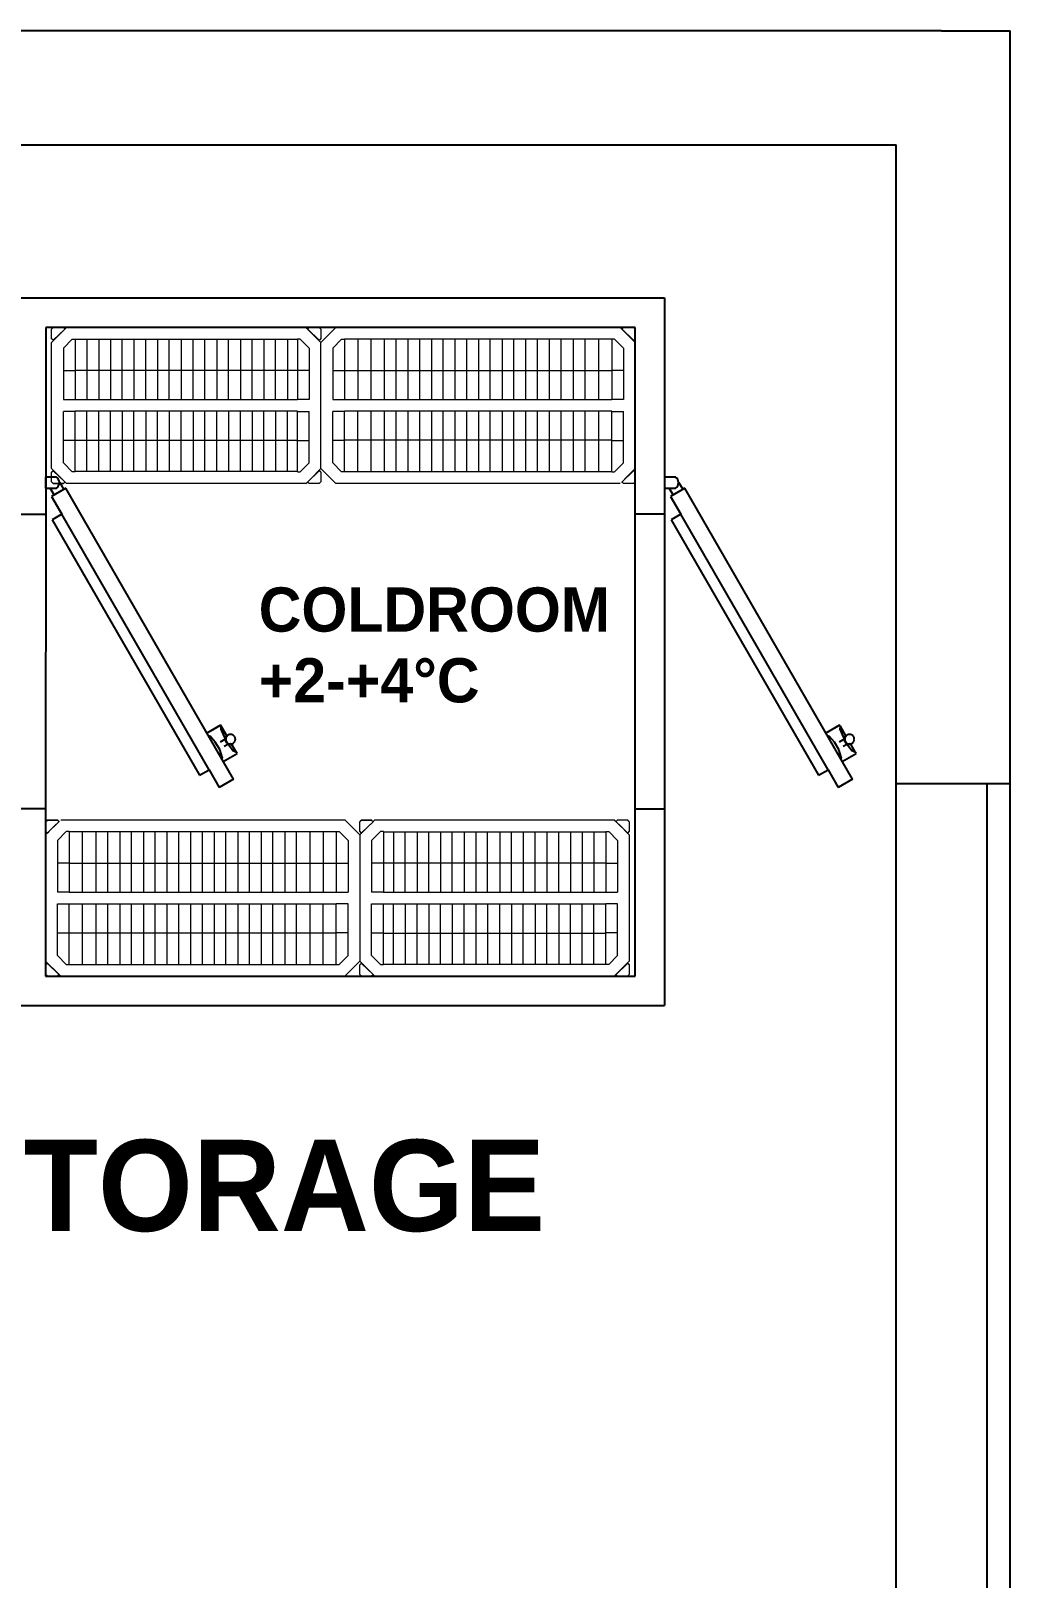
# Model space of a CAD drawing. Header units: inches. Extents: x 482566 to 494966, y -26460 to -22226.
# Drawn here: x 488219.5 to 488316.2, y -25898.8 to -25746.2 of the extents above; entities that cross this region are included whole.
import ezdxf

# ---------------------------------------------------------------- set-up
doc = ezdxf.new("R2010")
doc.units = ezdxf.units.IN
doc.header["$LTSCALE"] = 15
doc.header["$MEASUREMENT"] = 0
doc.linetypes.add('AUSGEZOGEN', pattern=[0])
for name, color, linetype in [('A-Door', 1, 'Continuous'), ('A-GLASS', 4, 'Continuous'), ('A-WALL', 7, 'Continuous'), ('I-WALL-IN', 3, 'Continuous'), ('k3-coldrooms', 3, 'Continuous'), ('K3-TEXT', 167, 'AUSGEZOGEN')]:
    doc.layers.add(name, color=color, linetype=linetype)
doc.layers.add('TC-EQUIPMENT', color=251, linetype='Continuous', lineweight=5)
doc.styles.get("Standard").update_dxf_attribs({"font": ''})
doc.styles.get('Standard').set_extended_font_data('MicrogrammaSSi', bold=True)

msp = doc.modelspace()

# ---------------------------------------------------------------- linework, layer by layer
at = {"layer": 'A-Door', "linetype": 'AUSGEZOGEN'}
for p, q in [((488282.06, -25782.87), (488282.06, -25783.5)), ((488282.06, -25782.87), (488282.06, -25783.5)), ((488220.96, -25790.24), (488220.96, -25791.32)), ((488220.96, -25790.24), (488220.96, -25791.32)), ((488222.05, -25790.24), (488220.96, -25790.24)), ((488222.05, -25790.24), (488220.97, -25790.24)), ((488222.32, -25790.72), (488222.74, -25791.44)), ((488283.15, -25790.24), (488282.06, -25790.24)), ((488283.14, -25790.24), (488282.06, -25790.24)), ((488283.42, -25790.72), (488283.84, -25791.44)), ((488220.96, -25791.32), (488222.05, -25791.32)), ((488221.8, -25791.98), (488221.42, -25791.32)), ((488222.94, -25791.33), (488221.53, -25792.14)), ((488221.53, -25792.14), (488222.55, -25793.9)), ((488239.51, -25820.04), (488222.94, -25791.33)), ((488282.06, -25791.32), (488283.15, -25791.32)), ((488282.9, -25791.98), (488282.52, -25791.32)), ((488284.04, -25791.33), (488282.63, -25792.14)), ((488282.63, -25792.14), (488283.65, -25793.9)), ((488300.6, -25820.04), (488284.04, -25791.33)), ((488222.55, -25793.9), (488221.61, -25794.45)), ((488237.09, -25819.1), (488222.55, -25793.9)), ((488283.65, -25793.9), (488282.71, -25794.45)), ((488298.19, -25819.1), (488283.65, -25793.9)), ((488221.61, -25794.45), (488236.16, -25819.64)), ((488282.71, -25794.45), (488297.26, -25819.64)), ((488238.23, -25814.7), (488236.87, -25815.48)), ((488237.19, -25815.3), (488238.22, -25814.7)), ((488238.22, -25814.7), (488238.22, -25814.71)), ((488238.22, -25814.7), (488238.22, -25814.7)), ((488238.3, -25814.81), (488238.23, -25814.7)), ((488238.29, -25815.16), (488238.3, -25814.81)), ((488238.29, -25815.16), (488238.59, -25815.87)), ((488238.85, -25815.76), (488238.3, -25814.81)), ((488239.01, -25815.66), (488238.98, -25815.68)), ((488239.05, -25815.64), (488239.01, -25815.66)), ((488239.09, -25815.63), (488239.05, -25815.64)), ((488239.13, -25815.62), (488239.09, -25815.63)), ((488239.17, -25815.62), (488239.13, -25815.62)), ((488239.21, -25815.62), (488239.17, -25815.62)), ((488239.26, -25815.62), (488239.21, -25815.62)), ((488239.3, -25815.62), (488239.26, -25815.62)), ((488239.34, -25815.63), (488239.3, -25815.62)), ((488239.38, -25815.64), (488239.34, -25815.63)), ((488239.41, -25815.66), (488239.38, -25815.64)), ((488239.45, -25815.68), (488239.41, -25815.66)), ((488299.33, -25814.7), (488297.97, -25815.48)), ((488298.28, -25815.3), (488299.32, -25814.7)), ((488299.32, -25814.7), (488299.32, -25814.71)), ((488299.32, -25814.7), (488299.32, -25814.7)), ((488299.4, -25814.81), (488299.33, -25814.7)), ((488299.39, -25815.16), (488299.4, -25814.81)), ((488299.39, -25815.16), (488299.68, -25815.87)), ((488299.95, -25815.76), (488299.4, -25814.81)), ((488300.11, -25815.66), (488300.08, -25815.68)), ((488300.15, -25815.64), (488300.11, -25815.66)), ((488300.19, -25815.63), (488300.15, -25815.64)), ((488300.23, -25815.62), (488300.19, -25815.63)), ((488300.27, -25815.62), (488300.23, -25815.62)), ((488300.31, -25815.62), (488300.27, -25815.62)), ((488300.35, -25815.62), (488300.31, -25815.62)), ((488300.4, -25815.62), (488300.35, -25815.62)), ((488300.44, -25815.63), (488300.4, -25815.62)), ((488300.48, -25815.64), (488300.44, -25815.63)), ((488300.51, -25815.66), (488300.48, -25815.64)), ((488300.55, -25815.68), (488300.51, -25815.66)), ((488237.02, -25815.73), (488237.2, -25815.79)), ((488237.71, -25816.37), (488237.2, -25815.79)), ((488238.14, -25817.12), (488237.71, -25816.37)), ((488238.39, -25817.85), (488238.14, -25817.12)), ((488238.68, -25816.1), (488238.2, -25816.38)), ((488238.59, -25815.87), (488238.66, -25816)), ((488238.59, -25816.78), (488238.95, -25816.57)), ((488238.86, -25815.75), (488238.65, -25816.01)), ((488238.65, -25816.01), (488238.72, -25816.24)), ((488238.65, -25816.01), (488238.65, -25816.01)), ((488238.72, -25816.24), (488238.84, -25816.45)), ((488238.75, -25816.01), (488238.74, -25816.05)), ((488238.74, -25816.05), (488238.74, -25816.09)), ((488238.74, -25816.09), (488238.74, -25816.13)), ((488238.74, -25816.13), (488238.75, -25816.17)), ((488238.76, -25815.97), (488238.75, -25816.01)), ((488238.75, -25816.17), (488238.76, -25816.21)), ((488238.77, -25815.93), (488238.76, -25815.97)), ((488238.76, -25816.21), (488238.77, -25816.25)), ((488238.79, -25815.89), (488238.77, -25815.93)), ((488238.77, -25816.25), (488238.79, -25816.29)), ((488238.81, -25815.85), (488238.79, -25815.89)), ((488238.79, -25816.29), (488238.81, -25816.33)), ((488238.83, -25815.82), (488238.81, -25815.85)), ((488238.81, -25816.33), (488238.83, -25816.36)), ((488238.85, -25815.79), (488238.83, -25815.82)), ((488238.83, -25816.36), (488238.85, -25816.39)), ((488238.84, -25816.45), (488239, -25816.62)), ((488238.88, -25815.75), (488238.85, -25815.79)), ((488238.85, -25816.39), (488238.88, -25816.42)), ((488238.87, -25815.74), (488238.86, -25815.75)), ((488238.91, -25815.73), (488238.88, -25815.75)), ((488238.88, -25816.42), (488238.91, -25816.45)), ((488238.94, -25815.7), (488238.91, -25815.73)), ((488238.91, -25816.45), (488238.94, -25816.48)), ((488238.98, -25815.68), (488238.94, -25815.7)), ((488238.94, -25816.48), (488238.98, -25816.5)), ((488238.98, -25816.5), (488239.01, -25816.52)), ((488239, -25816.62), (488239.01, -25816.63)), ((488239.01, -25816.52), (488239.05, -25816.53)), ((488239.01, -25816.63), (488239.3, -25816.59)), ((488239.03, -25816.63), (488239.48, -25817.23)), ((488239.05, -25816.53), (488239.09, -25816.55)), ((488239.09, -25816.55), (488239.13, -25816.55)), ((488239.13, -25816.55), (488239.17, -25816.56)), ((488239.21, -25816.56), (488239.17, -25816.56)), ((488239.21, -25816.56), (488239.26, -25816.56)), ((488239.26, -25816.56), (488239.3, -25816.55)), ((488239.3, -25816.55), (488239.34, -25816.55)), ((488239.35, -25816.56), (488239.3, -25816.59)), ((488239.79, -25817.4), (488239.32, -25816.58)), ((488239.34, -25816.55), (488239.38, -25816.53)), ((488239.38, -25816.53), (488239.41, -25816.52)), ((488239.41, -25816.52), (488239.45, -25816.5)), ((488239.49, -25815.7), (488239.45, -25815.68)), ((488239.45, -25816.5), (488239.49, -25816.48)), ((488239.52, -25815.73), (488239.49, -25815.7)), ((488239.49, -25816.48), (488239.52, -25816.45)), ((488239.55, -25815.76), (488239.52, -25815.73)), ((488239.52, -25816.45), (488239.55, -25816.42)), ((488239.58, -25815.79), (488239.55, -25815.76)), ((488239.55, -25816.42), (488239.58, -25816.39)), ((488239.6, -25815.82), (488239.58, -25815.79)), ((488239.58, -25816.39), (488239.6, -25816.36)), ((488239.62, -25815.85), (488239.6, -25815.82)), ((488239.6, -25816.36), (488239.62, -25816.33)), ((488239.64, -25815.89), (488239.62, -25815.85)), ((488239.62, -25816.33), (488239.64, -25816.29)), ((488239.66, -25815.93), (488239.64, -25815.89)), ((488239.64, -25816.29), (488239.66, -25816.25)), ((488239.67, -25815.97), (488239.66, -25815.93)), ((488239.66, -25816.25), (488239.67, -25816.21)), ((488239.68, -25816.01), (488239.67, -25815.97)), ((488239.67, -25816.21), (488239.68, -25816.17)), ((488239.69, -25816.05), (488239.68, -25816.01)), ((488239.68, -25816.17), (488239.69, -25816.13)), ((488239.69, -25816.09), (488239.69, -25816.05)), ((488239.69, -25816.13), (488239.69, -25816.09)), ((488298.12, -25815.73), (488298.3, -25815.79)), ((488298.81, -25816.37), (488298.3, -25815.79)), ((488299.24, -25817.12), (488298.81, -25816.37)), ((488299.49, -25817.85), (488299.24, -25817.12)), ((488299.77, -25816.1), (488299.3, -25816.38)), ((488299.68, -25815.87), (488299.76, -25816)), ((488299.69, -25816.78), (488300.05, -25816.57)), ((488299.96, -25815.75), (488299.75, -25816.01)), ((488299.75, -25816.01), (488299.82, -25816.24)), ((488299.75, -25816.01), (488299.75, -25816.01)), ((488299.82, -25816.24), (488299.94, -25816.45)), ((488299.85, -25816.01), (488299.84, -25816.05)), ((488299.84, -25816.05), (488299.84, -25816.09)), ((488299.84, -25816.09), (488299.84, -25816.13)), ((488299.84, -25816.13), (488299.85, -25816.17)), ((488299.86, -25815.97), (488299.85, -25816.01)), ((488299.85, -25816.17), (488299.86, -25816.21)), ((488299.87, -25815.93), (488299.86, -25815.97)), ((488299.86, -25816.21), (488299.87, -25816.25)), ((488299.88, -25815.89), (488299.87, -25815.93)), ((488299.87, -25816.25), (488299.88, -25816.29)), ((488299.9, -25815.85), (488299.88, -25815.89)), ((488299.88, -25816.29), (488299.9, -25816.33)), ((488299.93, -25815.82), (488299.9, -25815.85)), ((488299.9, -25816.33), (488299.93, -25816.36)), ((488299.95, -25815.79), (488299.93, -25815.82)), ((488299.93, -25816.36), (488299.95, -25816.39)), ((488299.94, -25816.45), (488300.09, -25816.62)), ((488299.98, -25815.75), (488299.95, -25815.79)), ((488299.95, -25816.39), (488299.98, -25816.42)), ((488299.97, -25815.74), (488299.96, -25815.75)), ((488300.01, -25815.73), (488299.98, -25815.75)), ((488299.98, -25816.42), (488300.01, -25816.45)), ((488300.04, -25815.7), (488300.01, -25815.73)), ((488300.01, -25816.45), (488300.04, -25816.48)), ((488300.08, -25815.68), (488300.04, -25815.7)), ((488300.04, -25816.48), (488300.08, -25816.5)), ((488300.08, -25816.5), (488300.11, -25816.52)), ((488300.09, -25816.62), (488300.11, -25816.63)), ((488300.11, -25816.52), (488300.15, -25816.53)), ((488300.11, -25816.63), (488300.4, -25816.59)), ((488300.12, -25816.63), (488300.58, -25817.23)), ((488300.15, -25816.53), (488300.19, -25816.55)), ((488300.19, -25816.55), (488300.23, -25816.55)), ((488300.23, -25816.55), (488300.27, -25816.56)), ((488300.31, -25816.56), (488300.27, -25816.56)), ((488300.31, -25816.56), (488300.35, -25816.56)), ((488300.35, -25816.56), (488300.4, -25816.55)), ((488300.4, -25816.55), (488300.44, -25816.55)), ((488300.45, -25816.56), (488300.4, -25816.59)), ((488300.89, -25817.4), (488300.42, -25816.58)), ((488300.44, -25816.55), (488300.48, -25816.53)), ((488300.48, -25816.53), (488300.51, -25816.52)), ((488300.51, -25816.52), (488300.55, -25816.5)), ((488300.58, -25815.7), (488300.55, -25815.68)), ((488300.55, -25816.5), (488300.58, -25816.48)), ((488300.62, -25815.73), (488300.58, -25815.7)), ((488300.58, -25816.48), (488300.62, -25816.45)), ((488300.65, -25815.76), (488300.62, -25815.73)), ((488300.62, -25816.45), (488300.65, -25816.42)), ((488300.68, -25815.79), (488300.65, -25815.76)), ((488300.65, -25816.42), (488300.68, -25816.39)), ((488300.7, -25815.82), (488300.68, -25815.79)), ((488300.68, -25816.39), (488300.7, -25816.36)), ((488300.72, -25815.85), (488300.7, -25815.82)), ((488300.7, -25816.36), (488300.72, -25816.33)), ((488300.74, -25815.89), (488300.72, -25815.85)), ((488300.72, -25816.33), (488300.74, -25816.29)), ((488300.76, -25815.93), (488300.74, -25815.89)), ((488300.74, -25816.29), (488300.76, -25816.25)), ((488300.77, -25815.97), (488300.76, -25815.93)), ((488300.76, -25816.25), (488300.77, -25816.21)), ((488300.78, -25816.01), (488300.77, -25815.97)), ((488300.77, -25816.21), (488300.78, -25816.17)), ((488300.78, -25816.05), (488300.78, -25816.01)), ((488300.79, -25816.09), (488300.78, -25816.05)), ((488300.78, -25816.13), (488300.79, -25816.09)), ((488300.78, -25816.17), (488300.78, -25816.13)), ((488238.39, -25817.85), (488238.35, -25818.04)), ((488238.5, -25818.29), (488239.86, -25817.51)), ((488239.79, -25817.4), (488239.48, -25817.23)), ((488239.86, -25817.51), (488239.79, -25817.4)), ((488299.49, -25817.85), (488299.45, -25818.04)), ((488299.59, -25818.29), (488300.96, -25817.51)), ((488300.89, -25817.4), (488300.58, -25817.23)), ((488300.96, -25817.51), (488300.89, -25817.4)), ((488236.16, -25819.64), (488237.09, -25819.1)), ((488237.09, -25819.11), (488238.1, -25820.85)), ((488239.51, -25820.04), (488238.1, -25820.85)), ((488297.26, -25819.64), (488298.19, -25819.1)), ((488298.19, -25819.11), (488299.2, -25820.85)), ((488300.6, -25820.04), (488299.2, -25820.85))]:
    msp.add_line(p, q, dxfattribs=at)
for centre in [(488221.65, -25790.78), (488282.75, -25790.78)]:
    msp.add_arc(centre, 0.668, 305.9062, 54.0042, dxfattribs=at)
at = {"layer": 'A-GLASS'}
for p, q in [((488304.9, -26218.72, 6.93), (488304.9, -25820.47, 6.93)), ((488313.9, -26218.72, 6.93), (488313.9, -25820.47, 6.93)), ((488316.15, -26218.72, 6.93), (488316.15, -25820.47, 6.93))]:
    msp.add_line(p, q, dxfattribs=at)
at = {"layer": 'A-WALL'}
msp.add_line((488304.9, -25820.47, 6.93), (488316.15, -25820.47, 6.93), dxfattribs=at)
at = {"layer": 'I-WALL-IN'}
for p, q in [((488309.4, -25746.22, 6.93), (488109.57, -25746.22, 6.93)), ((488309.4, -25746.22, 6.93), (488316.15, -25746.22, 6.93)), ((488316.15, -25757.47, 6.93), (488316.15, -25746.22, 6.93)), ((488109.57, -25757.47, 6.93), (488304.9, -25757.47, 6.93)), ((488304.9, -25820.47, 6.93), (488304.9, -25757.47, 6.93)), ((488316.15, -25820.47, 6.93), (488316.15, -25757.47, 6.93))]:
    msp.add_line(p, q, dxfattribs=at)
at = {"layer": 'k3-coldrooms', "linetype": 'AUSGEZOGEN'}
for p, q in [((488156.96, -25772.55), (488282.06, -25772.55)), ((488282.06, -25772.55), (488282.06, -25813.28)), ((488220.97, -25775.46), (488220.96, -25839.46)), ((488279.15, -25775.46), (488220.97, -25775.46)), ((488279.15, -25839.46), (488279.15, -25775.46)), ((488218.05, -25793.88), (488220.96, -25793.88)), ((488282.06, -25793.88), (488279.15, -25793.88)), ((488220.96, -25822.97), (488218.05, -25822.97)), ((488279.15, -25822.97), (488282.06, -25822.97)), ((488220.96, -25839.46), (488279.15, -25839.46)), ((488156.96, -25842.37), (488282.06, -25842.37))]:
    msp.add_line(p, q, dxfattribs=at)
at = {"layer": 'k3-coldrooms'}
msp.add_line((488282.06, -25813.28), (488282.06, -25842.37), dxfattribs=at)
at = {"layer": 'TC-EQUIPMENT'}
for p, q in [((488221.55, -25775.64), (488221.72, -25775.46)), ((488223.03, -25775.46), (488221.55, -25776.95)), ((488221.55, -25776.58), (488221.55, -25775.64)), ((488222.71, -25775.46), (488221.72, -25775.46)), ((488222.85, -25775.64), (488221.72, -25776.72)), ((488222.85, -25775.61), (488222.71, -25775.46)), ((488222.85, -25775.61), (488222.85, -25775.64)), ((488223.03, -25775.46), (488246.66, -25775.46)), ((488246.66, -25775.46), (488248.14, -25776.95)), ((488246.83, -25775.61), (488246.98, -25775.46)), ((488246.83, -25775.61), (488246.83, -25775.64)), ((488247.97, -25776.72), (488246.83, -25775.64)), ((488246.98, -25775.46), (488247.97, -25775.46)), ((488247.97, -25775.46), (488248.14, -25775.64)), ((488249.62, -25775.46), (488248.14, -25776.95)), ((488248.14, -25775.64), (488248.14, -25776.58)), ((488277.67, -25775.46), (488249.62, -25775.46)), ((488277.67, -25775.46), (488279.15, -25776.95)), ((488277.82, -25775.59), (488277.95, -25775.51)), ((488277.82, -25775.59), (488277.82, -25775.61)), ((488277.85, -25775.61), (488277.99, -25775.46)), ((488277.85, -25775.61), (488277.85, -25775.64)), ((488278.98, -25776.72), (488277.85, -25775.64)), ((488277.99, -25775.46), (488278.98, -25775.46)), ((488278.95, -25776.7), (488278.08, -25775.88)), ((488278.98, -25775.46), (488279.15, -25775.64)), ((488279.15, -25775.64), (488279.15, -25776.58)), ((488221.69, -25776.72), (488221.55, -25776.57)), ((488221.66, -25776.7), (488221.55, -25776.58)), ((488221.55, -25789.39), (488221.55, -25776.95)), ((488221.68, -25776.7), (488221.66, -25776.7)), ((488221.72, -25776.72), (488221.69, -25776.72)), ((488222.71, -25777.51), (488223.58, -25776.63)), ((488222.71, -25777.51), (488222.71, -25782.59)), ((488223.58, -25776.63), (488223.87, -25776.63)), ((488223.87, -25776.63), (488245.81, -25776.63)), ((488223.87, -25776.63), (488223.87, -25782.59)), ((488225.03, -25776.63), (488225.03, -25782.58)), ((488226.2, -25776.63), (488226.2, -25782.58)), ((488227.36, -25776.63), (488227.36, -25782.58)), ((488228.52, -25782.58), (488228.52, -25776.63)), ((488229.68, -25776.63), (488229.68, -25782.58)), ((488230.85, -25782.58), (488230.85, -25776.63)), ((488232.01, -25776.63), (488232.01, -25782.58)), ((488233.17, -25782.58), (488233.17, -25776.63)), ((488234.33, -25776.63), (488234.33, -25782.58)), ((488235.53, -25782.58), (488235.53, -25776.63)), ((488236.69, -25782.58), (488236.69, -25776.63)), ((488237.85, -25776.63), (488237.85, -25782.58)), ((488239.01, -25782.58), (488239.01, -25776.63)), ((488240.18, -25776.63), (488240.18, -25782.58)), ((488241.34, -25782.58), (488241.34, -25776.63)), ((488242.5, -25776.63), (488242.5, -25782.58)), ((488243.66, -25782.58), (488243.66, -25776.63)), ((488244.83, -25776.63), (488244.83, -25782.58)), ((488246.1, -25776.63), (488245.81, -25776.63)), ((488245.81, -25776.63), (488245.81, -25782.59)), ((488246.98, -25777.51), (488246.1, -25776.63)), ((488246.98, -25777.51), (488246.98, -25782.59)), ((488247.97, -25776.72), (488247.99, -25776.72)), ((488248.14, -25776.57), (488247.99, -25776.72)), ((488248.01, -25776.7), (488248.02, -25776.7)), ((488248.14, -25776.58), (488248.02, -25776.7)), ((488248.14, -25789.39), (488248.14, -25776.95)), ((488248.14, -25789.39), (488248.14, -25776.95)), ((488249.3, -25777.51), (488250.17, -25776.63)), ((488249.3, -25777.51), (488249.3, -25782.59)), ((488250.17, -25776.63), (488250.46, -25776.63)), ((488250.46, -25776.63), (488250.46, -25782.59)), ((488276.83, -25776.63), (488250.46, -25776.63)), ((488251.77, -25776.63), (488251.77, -25782.58)), ((488253.08, -25782.58), (488253.08, -25776.63)), ((488254.39, -25776.63), (488254.39, -25782.58)), ((488255.55, -25782.58), (488255.55, -25776.63)), ((488256.71, -25776.63), (488256.71, -25782.58)), ((488257.88, -25782.58), (488257.88, -25776.63)), ((488259.04, -25776.63), (488259.04, -25782.58)), ((488260.2, -25782.58), (488260.2, -25776.63)), ((488261.36, -25776.63), (488261.36, -25782.58)), ((488262.53, -25782.58), (488262.53, -25776.63)), ((488263.69, -25776.63), (488263.69, -25782.58)), ((488264.85, -25782.58), (488264.85, -25776.63)), ((488266.02, -25776.63), (488266.02, -25782.58)), ((488267.18, -25782.58), (488267.18, -25776.63)), ((488268.34, -25776.63), (488268.34, -25782.58)), ((488269.5, -25782.58), (488269.5, -25776.63)), ((488270.67, -25776.63), (488270.67, -25782.58)), ((488271.83, -25782.58), (488271.83, -25776.63)), ((488273.02, -25776.63), (488273.02, -25782.58)), ((488274.21, -25782.58), (488274.21, -25776.63)), ((488275.52, -25776.63), (488275.52, -25782.58)), ((488277.12, -25776.63), (488276.83, -25776.63)), ((488276.83, -25776.63), (488276.83, -25782.59)), ((488277.99, -25777.51), (488277.12, -25776.63)), ((488277.99, -25777.51), (488277.99, -25782.59)), ((488278.95, -25776.7), (488278.96, -25776.7)), ((488279.01, -25776.72), (488278.98, -25776.72)), ((488279.15, -25776.57), (488279.01, -25776.72)), ((488279.15, -25776.58), (488279.11, -25776.61)), ((488279.15, -25789.39), (488279.15, -25776.95)), ((488222.71, -25779.73), (488223.87, -25779.73)), ((488245.81, -25779.72), (488223.87, -25779.72)), ((488246.98, -25779.73), (488245.81, -25779.73)), ((488249.3, -25779.73), (488250.46, -25779.73)), ((488250.46, -25779.72), (488276.83, -25779.72)), ((488277.99, -25779.73), (488276.83, -25779.73)), ((488222.71, -25782.59), (488223.87, -25782.59)), ((488223.87, -25782.58), (488245.81, -25782.58)), ((488246.98, -25782.59), (488245.81, -25782.59)), ((488249.3, -25782.59), (488250.46, -25782.59)), ((488250.46, -25782.58), (488276.83, -25782.58)), ((488277.99, -25782.59), (488276.83, -25782.59)), ((488223.87, -25783.76), (488222.71, -25783.76)), ((488222.71, -25788.84), (488222.71, -25783.76)), ((488245.81, -25783.74), (488223.87, -25783.74)), ((488223.87, -25789.72), (488223.87, -25783.76)), ((488225.03, -25789.69), (488225.03, -25783.74)), ((488226.2, -25789.69), (488226.2, -25783.74)), ((488227.36, -25789.69), (488227.36, -25783.74)), ((488228.52, -25783.74), (488228.52, -25789.69)), ((488229.68, -25789.69), (488229.68, -25783.74)), ((488230.85, -25783.74), (488230.85, -25789.69)), ((488232.01, -25789.69), (488232.01, -25783.74)), ((488233.17, -25783.74), (488233.17, -25789.69)), ((488234.33, -25789.69), (488234.33, -25783.74)), ((488235.53, -25783.74), (488235.53, -25789.69)), ((488236.69, -25789.69), (488236.69, -25783.74)), ((488237.85, -25789.69), (488237.85, -25783.74)), ((488239.01, -25783.74), (488239.01, -25789.69)), ((488240.18, -25789.69), (488240.18, -25783.74)), ((488241.34, -25783.74), (488241.34, -25789.69)), ((488242.5, -25789.69), (488242.5, -25783.74)), ((488243.66, -25783.74), (488243.66, -25789.69)), ((488244.83, -25789.69), (488244.83, -25783.74)), ((488245.81, -25783.76), (488246.98, -25783.76)), ((488245.81, -25789.72), (488245.81, -25783.76)), ((488246.98, -25788.84), (488246.98, -25783.76)), ((488250.46, -25783.76), (488249.3, -25783.76)), ((488249.3, -25788.84), (488249.3, -25783.76)), ((488276.83, -25783.74), (488250.46, -25783.74)), ((488250.46, -25789.72), (488250.46, -25783.76)), ((488251.77, -25789.69), (488251.77, -25783.74)), ((488253.08, -25789.69), (488253.08, -25783.74)), ((488254.39, -25783.74), (488254.39, -25789.69)), ((488255.55, -25789.69), (488255.55, -25783.74)), ((488256.71, -25783.74), (488256.71, -25789.69)), ((488257.88, -25789.69), (488257.88, -25783.74)), ((488259.04, -25783.74), (488259.04, -25789.69)), ((488260.2, -25789.69), (488260.2, -25783.74)), ((488261.36, -25783.74), (488261.36, -25789.69)), ((488262.53, -25789.69), (488262.53, -25783.74)), ((488263.69, -25783.74), (488263.69, -25789.69)), ((488264.85, -25789.69), (488264.85, -25783.74)), ((488266.02, -25783.74), (488266.02, -25789.69)), ((488267.18, -25789.69), (488267.18, -25783.74)), ((488268.34, -25783.74), (488268.34, -25789.69)), ((488269.5, -25789.69), (488269.5, -25783.74)), ((488270.67, -25783.74), (488270.67, -25789.69)), ((488271.83, -25789.69), (488271.83, -25783.74)), ((488273.02, -25783.74), (488273.02, -25789.69)), ((488274.21, -25789.69), (488274.21, -25783.74)), ((488275.52, -25783.74), (488275.52, -25789.69)), ((488276.83, -25783.76), (488277.99, -25783.76)), ((488276.83, -25789.72), (488276.83, -25783.76)), ((488277.99, -25788.84), (488277.99, -25783.76)), ((488223.87, -25786.62), (488222.71, -25786.62)), ((488223.87, -25786.6), (488245.81, -25786.6)), ((488245.81, -25786.62), (488246.98, -25786.62)), ((488250.46, -25786.62), (488249.3, -25786.62)), ((488276.83, -25786.6), (488250.46, -25786.6)), ((488276.83, -25786.62), (488277.99, -25786.62)), ((488222.59, -25790.44), (488221.55, -25789.39)), ((488221.55, -25789.76), (488221.69, -25789.62)), ((488221.58, -25789.73), (488221.66, -25789.6)), ((488221.66, -25789.6), (488221.72, -25789.6)), ((488221.69, -25789.62), (488221.72, -25789.62)), ((488221.72, -25789.6), (488222, -25789.89)), ((488222.85, -25790.69), (488221.72, -25789.62)), ((488223.58, -25789.72), (488222.71, -25788.84)), ((488223.87, -25789.72), (488223.58, -25789.72)), ((488245.81, -25789.69), (488223.87, -25789.69)), ((488245.81, -25789.72), (488246.1, -25789.72)), ((488246.1, -25789.72), (488246.98, -25788.84)), ((488246.83, -25790.69), (488247.97, -25789.62)), ((488248.14, -25789.39), (488247.09, -25790.44)), ((488247.68, -25789.89), (488247.97, -25789.6)), ((488248.02, -25789.6), (488247.97, -25789.6)), ((488247.99, -25789.62), (488247.97, -25789.62)), ((488247.99, -25789.62), (488248.14, -25789.76)), ((488248.02, -25789.6), (488248.11, -25789.73)), ((488249.62, -25790.88), (488248.14, -25789.39)), ((488250.17, -25789.72), (488249.3, -25788.84)), ((488250.46, -25789.72), (488250.17, -25789.72)), ((488250.46, -25789.69), (488276.83, -25789.69)), ((488276.83, -25789.72), (488277.12, -25789.72)), ((488277.12, -25789.72), (488277.99, -25788.84)), ((488277.85, -25790.69), (488278.98, -25789.62)), ((488278.11, -25790.44), (488279.15, -25789.39)), ((488278.82, -25789.73), (488278.95, -25789.6)), ((488278.98, -25789.6), (488278.95, -25789.6)), ((488278.98, -25789.6), (488278.99, -25789.62)), ((488279.01, -25789.62), (488278.98, -25789.62)), ((488279.01, -25789.62), (488279.15, -25789.76)), ((488221.55, -25790.69), (488221.55, -25789.76)), ((488221.72, -25790.87), (488221.55, -25790.69)), ((488221.72, -25790.88), (488221.55, -25790.71)), ((488221.72, -25790.87), (488222.71, -25790.87)), ((488222.71, -25790.88), (488221.72, -25790.88)), ((488222.85, -25790.72), (488222.71, -25790.87)), ((488222.74, -25790.84), (488222.71, -25790.88)), ((488222.85, -25790.71), (488222.85, -25790.72)), ((488223.03, -25790.88), (488222.85, -25790.71)), ((488246.66, -25790.88), (488223.03, -25790.88)), ((488246.66, -25790.88), (488246.83, -25790.71)), ((488246.83, -25790.72), (488246.83, -25790.69)), ((488246.98, -25790.87), (488246.83, -25790.72)), ((488246.98, -25790.88), (488246.95, -25790.84)), ((488247.97, -25790.87), (488246.98, -25790.87)), ((488247.97, -25790.88), (488246.98, -25790.88)), ((488248.14, -25790.69), (488247.97, -25790.87)), ((488248.14, -25790.71), (488247.97, -25790.88)), ((488248.14, -25789.76), (488248.14, -25790.69)), ((488277.67, -25790.88), (488249.62, -25790.88)), ((488277.99, -25790.88), (488277.83, -25790.72)), ((488277.85, -25790.72), (488277.85, -25790.69)), ((488277.99, -25790.87), (488277.85, -25790.72)), ((488278.98, -25790.87), (488277.99, -25790.87)), ((488278.98, -25790.88), (488277.99, -25790.88)), ((488279.15, -25790.69), (488278.98, -25790.87)), ((488279.15, -25790.71), (488278.98, -25790.88)), ((488279.15, -25789.76), (488279.15, -25790.69)), ((488220.96, -25824.22), (488221.14, -25824.04)), ((488220.96, -25824.23), (488221.14, -25824.06)), ((488220.96, -25825.17), (488220.96, -25824.23)), ((488222.01, -25824.48), (488220.96, -25825.53)), ((488221.14, -25824.04), (488222.13, -25824.04)), ((488221.14, -25824.06), (488222.13, -25824.06)), ((488222.27, -25824.23), (488221.14, -25825.31)), ((488222.13, -25824.04), (488222.29, -25824.2)), ((488222.13, -25824.06), (488222.27, -25824.2)), ((488222.27, -25824.2), (488222.27, -25824.23)), ((488222.45, -25824.04), (488250.5, -25824.04)), ((488250.5, -25824.04), (488251.98, -25825.53)), ((488251.98, -25824.22), (488252.15, -25824.04)), ((488251.98, -25824.23), (488252.15, -25824.06)), ((488251.98, -25825.17), (488251.98, -25824.23)), ((488251.98, -25825.53), (488253.02, -25824.48)), ((488252.15, -25824.04), (488253.14, -25824.04)), ((488252.15, -25824.06), (488253.14, -25824.06)), ((488253.29, -25824.23), (488252.15, -25825.31)), ((488253.14, -25824.04), (488253.17, -25824.09)), ((488253.14, -25824.06), (488253.29, -25824.2)), ((488253.46, -25824.04), (488253.29, -25824.22)), ((488253.29, -25824.2), (488253.29, -25824.23)), ((488253.46, -25824.04), (488277.09, -25824.04)), ((488277.09, -25824.04), (488277.26, -25824.22)), ((488277.26, -25824.2), (488277.41, -25824.06)), ((488277.26, -25824.22), (488277.26, -25824.2)), ((488277.26, -25824.23), (488278.4, -25825.31)), ((488277.38, -25824.09), (488277.41, -25824.04)), ((488277.41, -25824.04), (488278.4, -25824.04)), ((488278.4, -25824.06), (488277.41, -25824.06)), ((488277.53, -25824.48), (488278.57, -25825.53)), ((488278.4, -25824.04), (488278.57, -25824.22)), ((488278.4, -25824.06), (488278.57, -25824.23)), ((488278.57, -25824.23), (488278.57, -25825.17)), ((488221.11, -25825.31), (488220.96, -25825.17)), ((488220.96, -25825.53), (488220.96, -25837.97)), ((488221.11, -25825.31), (488221.14, -25825.31)), ((488221.14, -25825.33), (488221.12, -25825.31)), ((488221.14, -25825.33), (488221.17, -25825.33)), ((488221.29, -25825.2), (488221.17, -25825.33)), ((488223, -25825.21), (488222.13, -25826.09)), ((488222.13, -25826.09), (488222.13, -25831.17)), ((488223.29, -25825.21), (488223, -25825.21)), ((488223.29, -25825.21), (488223.29, -25831.17)), ((488249.65, -25825.24), (488223.29, -25825.24)), ((488224.6, -25831.19), (488224.6, -25825.24)), ((488225.91, -25825.24), (488225.91, -25831.19)), ((488227.1, -25831.19), (488227.1, -25825.24)), ((488228.29, -25825.24), (488228.29, -25831.19)), ((488229.45, -25831.19), (488229.45, -25825.24)), ((488230.61, -25825.24), (488230.61, -25831.19)), ((488231.78, -25831.19), (488231.78, -25825.24)), ((488232.94, -25825.24), (488232.94, -25831.19)), ((488234.1, -25831.19), (488234.1, -25825.24)), ((488235.27, -25825.24), (488235.27, -25831.19)), ((488236.43, -25831.19), (488236.43, -25825.24)), ((488237.59, -25825.24), (488237.59, -25831.19)), ((488238.75, -25831.19), (488238.75, -25825.24)), ((488239.92, -25825.24), (488239.92, -25831.19)), ((488241.08, -25831.19), (488241.08, -25825.24)), ((488242.24, -25825.24), (488242.24, -25831.19)), ((488243.4, -25831.19), (488243.4, -25825.24)), ((488244.57, -25825.24), (488244.57, -25831.19)), ((488245.73, -25831.19), (488245.73, -25825.24)), ((488247.04, -25825.24), (488247.04, -25831.19)), ((488248.35, -25825.24), (488248.35, -25831.19)), ((488249.65, -25825.21), (488249.94, -25825.21)), ((488249.65, -25825.21), (488249.65, -25831.17)), ((488249.94, -25825.21), (488250.82, -25826.09)), ((488250.82, -25826.09), (488250.82, -25831.17)), ((488252.12, -25825.31), (488251.98, -25825.17)), ((488251.98, -25825.53), (488251.98, -25837.97)), ((488251.98, -25825.53), (488251.98, -25837.97)), ((488252.1, -25825.33), (488252.01, -25825.19)), ((488252.1, -25825.33), (488252.15, -25825.33)), ((488252.12, -25825.31), (488252.15, -25825.31)), ((488252.44, -25825.04), (488252.15, -25825.33)), ((488254.01, -25825.21), (488253.14, -25826.09)), ((488253.14, -25826.09), (488253.14, -25831.17)), ((488254.3, -25825.21), (488254.01, -25825.21)), ((488254.3, -25825.21), (488254.3, -25831.17)), ((488254.3, -25825.24), (488276.25, -25825.24)), ((488255.29, -25825.24), (488255.29, -25831.19)), ((488256.45, -25831.19), (488256.45, -25825.24)), ((488257.62, -25825.24), (488257.62, -25831.19)), ((488258.78, -25831.19), (488258.78, -25825.24)), ((488259.94, -25825.24), (488259.94, -25831.19)), ((488261.1, -25831.19), (488261.1, -25825.24)), ((488262.27, -25825.24), (488262.27, -25831.19)), ((488263.43, -25825.24), (488263.43, -25831.19)), ((488264.59, -25831.19), (488264.59, -25825.24)), ((488265.78, -25825.24), (488265.78, -25831.19)), ((488266.95, -25831.19), (488266.95, -25825.24)), ((488268.11, -25825.24), (488268.11, -25831.19)), ((488269.27, -25831.19), (488269.27, -25825.24)), ((488270.43, -25825.24), (488270.43, -25831.19)), ((488271.6, -25831.19), (488271.6, -25825.24)), ((488272.76, -25825.24), (488272.76, -25831.19)), ((488273.92, -25825.24), (488273.92, -25831.19)), ((488275.08, -25825.24), (488275.08, -25831.19)), ((488276.25, -25825.21), (488276.54, -25825.21)), ((488276.25, -25825.21), (488276.25, -25831.17)), ((488276.54, -25825.21), (488277.41, -25826.09)), ((488277.41, -25826.09), (488277.41, -25831.17)), ((488278.4, -25825.33), (488278.11, -25825.04)), ((488278.43, -25825.31), (488278.4, -25825.31)), ((488278.45, -25825.33), (488278.4, -25825.33)), ((488278.57, -25825.17), (488278.43, -25825.31)), ((488278.54, -25825.19), (488278.45, -25825.33)), ((488278.57, -25825.53), (488278.57, -25837.97)), ((488223.29, -25828.31), (488222.13, -25828.31)), ((488223.29, -25828.33), (488249.65, -25828.33)), ((488249.65, -25828.31), (488250.82, -25828.31)), ((488254.3, -25828.31), (488253.14, -25828.31)), ((488276.25, -25828.33), (488254.3, -25828.33)), ((488276.25, -25828.31), (488277.41, -25828.31)), ((488223.29, -25831.17), (488222.13, -25831.17)), ((488222.13, -25832.34), (488223.29, -25832.34)), ((488222.13, -25837.42), (488222.13, -25832.34)), ((488223.29, -25831.19), (488249.65, -25831.19)), ((488223.29, -25838.3), (488223.29, -25832.34)), ((488249.65, -25832.35), (488223.29, -25832.35)), ((488224.6, -25838.3), (488224.6, -25832.35)), ((488225.91, -25832.35), (488225.91, -25838.3)), ((488227.1, -25838.3), (488227.1, -25832.35)), ((488228.29, -25832.35), (488228.29, -25838.3)), ((488229.45, -25838.3), (488229.45, -25832.35)), ((488230.61, -25832.35), (488230.61, -25838.3)), ((488231.78, -25838.3), (488231.78, -25832.35)), ((488232.94, -25832.35), (488232.94, -25838.3)), ((488234.1, -25838.3), (488234.1, -25832.35)), ((488235.27, -25832.35), (488235.27, -25838.3)), ((488236.43, -25838.3), (488236.43, -25832.35)), ((488237.59, -25832.35), (488237.59, -25838.3)), ((488238.75, -25838.3), (488238.75, -25832.35)), ((488239.92, -25832.35), (488239.92, -25838.3)), ((488241.08, -25838.3), (488241.08, -25832.35)), ((488242.24, -25832.35), (488242.24, -25838.3)), ((488243.4, -25838.3), (488243.4, -25832.35)), ((488244.57, -25832.35), (488244.57, -25838.3)), ((488245.73, -25838.3), (488245.73, -25832.35)), ((488247.04, -25832.35), (488247.04, -25838.3)), ((488248.35, -25838.3), (488248.35, -25832.35)), ((488249.65, -25831.17), (488250.82, -25831.17)), ((488250.82, -25832.34), (488249.65, -25832.34)), ((488249.65, -25838.3), (488249.65, -25832.34)), ((488250.82, -25837.42), (488250.82, -25832.34)), ((488254.3, -25831.17), (488253.14, -25831.17)), ((488253.14, -25832.34), (488254.3, -25832.34)), ((488253.14, -25837.42), (488253.14, -25832.34)), ((488254.3, -25831.19), (488276.25, -25831.19)), ((488254.3, -25838.3), (488254.3, -25832.34)), ((488276.25, -25832.35), (488254.3, -25832.35)), ((488255.29, -25838.3), (488255.29, -25832.35)), ((488256.45, -25832.35), (488256.45, -25838.3)), ((488257.62, -25838.3), (488257.62, -25832.35)), ((488258.78, -25832.35), (488258.78, -25838.3)), ((488259.94, -25838.3), (488259.94, -25832.35)), ((488261.1, -25832.35), (488261.1, -25838.3)), ((488262.27, -25838.3), (488262.27, -25832.35)), ((488263.43, -25832.35), (488263.43, -25838.3)), ((488264.59, -25832.35), (488264.59, -25838.3)), ((488265.78, -25838.3), (488265.78, -25832.35)), ((488266.95, -25832.35), (488266.95, -25838.3)), ((488268.11, -25838.3), (488268.11, -25832.35)), ((488269.27, -25832.35), (488269.27, -25838.3)), ((488270.43, -25838.3), (488270.43, -25832.35)), ((488271.6, -25832.35), (488271.6, -25838.3)), ((488272.76, -25838.3), (488272.76, -25832.35)), ((488273.92, -25838.3), (488273.92, -25832.35)), ((488275.08, -25838.3), (488275.08, -25832.35)), ((488276.25, -25831.17), (488277.41, -25831.17)), ((488277.41, -25832.34), (488276.25, -25832.34)), ((488276.25, -25838.3), (488276.25, -25832.34)), ((488277.41, -25837.42), (488277.41, -25832.34)), ((488222.13, -25835.2), (488223.29, -25835.2)), ((488249.65, -25835.21), (488223.29, -25835.21)), ((488250.82, -25835.2), (488249.65, -25835.2)), ((488253.14, -25835.2), (488254.3, -25835.2)), ((488254.3, -25835.21), (488276.25, -25835.21)), ((488277.41, -25835.2), (488276.25, -25835.2)), ((488222.45, -25839.46), (488220.96, -25837.97)), ((488220.96, -25838.36), (488221.11, -25838.21)), ((488220.96, -25838.34), (488221.01, -25838.31)), ((488220.96, -25839.29), (488220.96, -25838.34)), ((488221.11, -25838.21), (488221.14, -25838.21)), ((488221.14, -25838.21), (488222.27, -25839.29)), ((488221.17, -25838.23), (488221.15, -25838.23)), ((488221.17, -25838.23), (488222.04, -25839.05)), ((488222.13, -25837.42), (488223, -25838.3)), ((488223, -25838.3), (488223.29, -25838.3)), ((488223.29, -25838.3), (488249.65, -25838.3)), ((488249.65, -25838.3), (488249.94, -25838.3)), ((488250.82, -25837.42), (488249.94, -25838.3)), ((488250.5, -25839.46), (488251.98, -25837.97)), ((488253.46, -25839.46), (488251.98, -25837.97)), ((488251.98, -25838.36), (488252.12, -25838.21)), ((488251.98, -25838.34), (488252.1, -25838.23)), ((488251.98, -25839.29), (488251.98, -25838.34)), ((488252.11, -25838.23), (488252.1, -25838.23)), ((488252.15, -25838.21), (488252.12, -25838.21)), ((488252.15, -25838.21), (488253.29, -25839.29)), ((488253.14, -25837.42), (488254.01, -25838.3)), ((488254.01, -25838.3), (488254.3, -25838.3)), ((488276.25, -25838.3), (488254.3, -25838.3)), ((488276.54, -25838.3), (488276.25, -25838.3)), ((488277.41, -25837.42), (488276.54, -25838.3)), ((488277.09, -25839.46), (488278.57, -25837.97)), ((488277.26, -25839.29), (488278.4, -25838.21)), ((488278.4, -25838.21), (488278.43, -25838.21)), ((488278.43, -25838.21), (488278.57, -25838.36)), ((488278.44, -25838.23), (488278.45, -25838.23)), ((488278.45, -25838.23), (488278.57, -25838.34)), ((488278.57, -25838.34), (488278.57, -25839.29)), ((488221.14, -25839.46), (488220.96, -25839.29)), ((488222.13, -25839.46), (488221.14, -25839.46)), ((488222.27, -25839.32), (488222.13, -25839.46)), ((488222.3, -25839.33), (488222.17, -25839.42)), ((488222.27, -25839.32), (488222.27, -25839.29)), ((488222.3, -25839.33), (488222.3, -25839.32)), ((488250.5, -25839.46), (488222.45, -25839.46)), ((488252.15, -25839.46), (488251.98, -25839.29)), ((488253.14, -25839.46), (488252.15, -25839.46)), ((488253.29, -25839.32), (488253.14, -25839.46)), ((488253.29, -25839.32), (488253.29, -25839.29)), ((488277.09, -25839.46), (488253.46, -25839.46)), ((488277.26, -25839.32), (488277.26, -25839.29)), ((488277.26, -25839.32), (488277.41, -25839.46)), ((488277.41, -25839.46), (488278.4, -25839.46)), ((488278.57, -25839.29), (488278.4, -25839.46))]:
    msp.add_line(p, q, dxfattribs=at)

# ---------------------------------------------------------------- texts
at = {"insert": (488172.64, -25855.61), "char_height": 9, "attachment_point": 1}
msp.add_mtext_dynamic_manual_height_columns('{\\fBahnschrift Light|b1|i0|c0|p34;FOOD STORAGE\\PAREA}', width=627.0369, gutter_width=1.5, heights=[304.64], dxfattribs=at)
at = {"layer": 'K3-TEXT'}
for s, p in [('COLDROOM ', (488241.99, -25805.48)), ('+2-+4°C ', (488241.99, -25812.46))]:
    msp.add_text(s, height=4.364, dxfattribs=at).set_placement(p)

doc.saveas('drawing.dxf')
